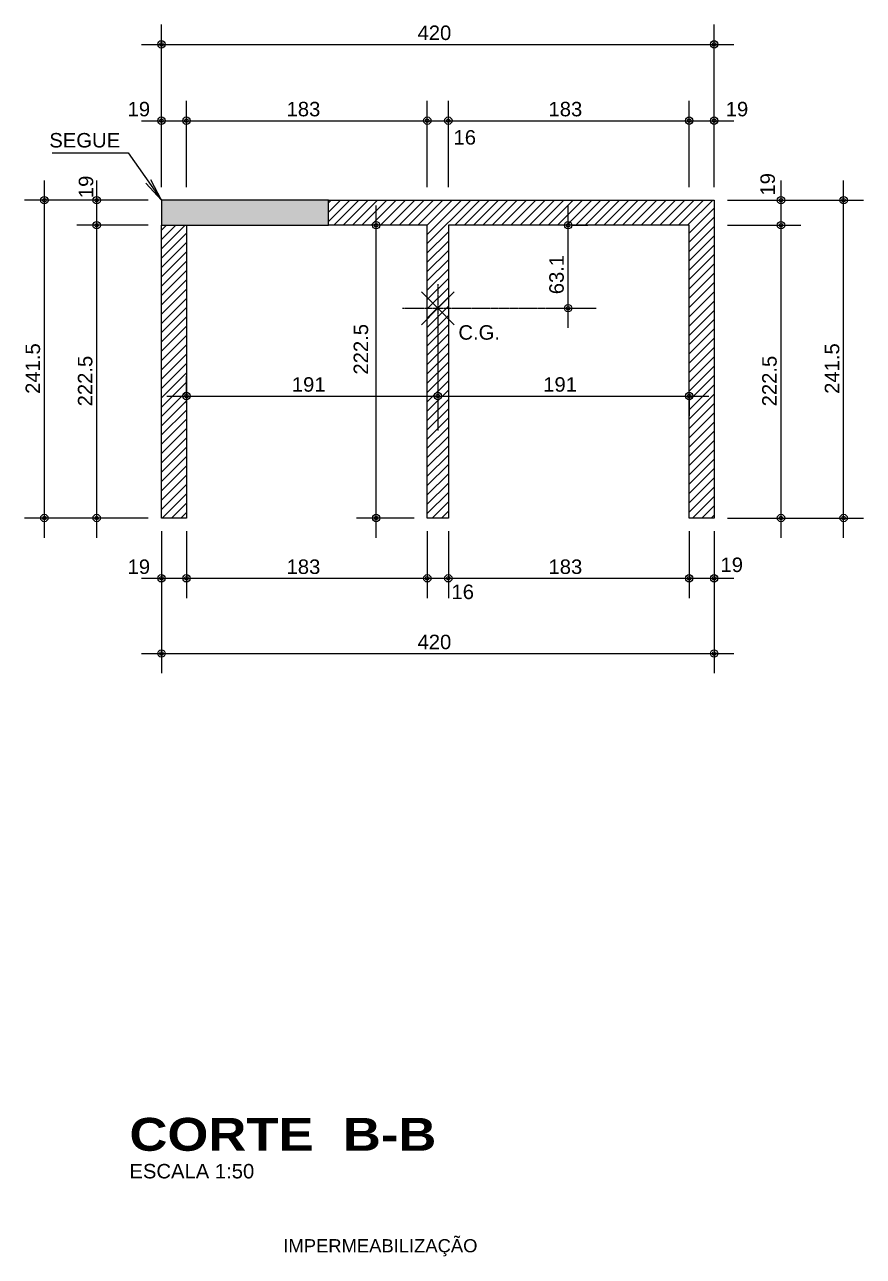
# Model space of a CAD drawing. Extents: x 0 to 5945, y 0 to 4205.
# Drawn here: x 2797 to 3435, y 1117 to 2054 of the extents above; entities that cross this region are included whole.
import ezdxf

# ---------------------------------------------------------------- set-up
doc = ezdxf.new("R2010")
doc.units = 0
doc.header["$MEASUREMENT"] = 0
doc.linetypes.add('ESTILO_TQS_0007', pattern=[2.1, 1.5, -0.2, 0.2, -0.2])
for name, color, linetype in [('MTH-COTAS7', 31, 'CONTINUOUS'), ('MTH-EIXO-217', 8, 'CONTINUOUS'), ('MTH-HACHURA-PILAR', 1, 'CONTINUOUS'), ('MTH-PILAR-MORRE', 5, 'CONTINUOUS'), ('MTH-PILAR-SEGUE', 5, 'CONTINUOUS'), ('MTH-SIMB_COTA', 3, 'CONTINUOUS'), ('MTH-SOMBRA25', 253, 'CONTINUOUS'), ('MTH-TXT', 4, 'CONTINUOUS'), ('MTH-TXT-NEGRITO', 5, 'CONTINUOUS'), ('MTH-TXT-NOTAS', 3, 'CONTINUOUS')]:
    doc.layers.add(name, color=color, linetype=linetype)
doc.styles.add('TQS_ARIAL', font='arial.ttf')
doc.styles.add('TQS_ARIAL_BLACK', font='ariblk.ttf')

msp = doc.modelspace()

# ---------------------------------------------------------------- linework, layer by layer
at = {"layer": 'MTH-COTAS7', "linetype": 'Continuous'}
for p, q in [((2901.332425, 1940.085875), (2901.332425, 2053.557582)), ((3321.332465, 1940.085912), (3321.332465, 2053.557582)), ((2886.332425, 2038.557582), (3336.332465, 2038.557582)), ((2901.332425, 1930.085875), (2901.332425, 1995.572528)), ((2920.332425, 1930.085875), (2920.332425, 1995.572528)), ((2920.332425, 1930.085875), (2920.332425, 1995.572528)), ((3103.332465, 1930.085912), (3103.332465, 1995.572528)), ((3103.332465, 1930.085912), (3103.332465, 1995.572528)), ((3119.332465, 1930.085912), (3119.332465, 1995.572528)), ((3119.332465, 1930.085912), (3119.332465, 1995.572528)), ((3302.332465, 1930.085912), (3302.332465, 1995.572528)), ((3302.332465, 1930.085912), (3302.332465, 1995.572528)), ((3321.332465, 1930.085912), (3321.332465, 1995.572528)), ((2886.332425, 1980.572528), (2935.332425, 1980.572528)), ((2905.332425, 1980.572528), (3118.332465, 1980.572528)), ((3088.332465, 1980.572528), (3134.332465, 1980.572528)), ((3104.332465, 1980.572528), (3317.332465, 1980.572528)), ((3287.332465, 1980.572528), (3336.332465, 1980.572528)), ((2812.429595, 1663.585921), (2812.429595, 1935.085875)), ((2852.172161, 1886.085875), (2852.172161, 1935.085875)), ((3372.083099, 1886.085915), (3372.083099, 1935.085912)), ((3419.643874, 1663.585921), (3419.643874, 1935.085912)), ((2881.332425, 1920.085875), (2797.429595, 1920.085875)), ((2891.332425, 1920.085875), (2837.172161, 1920.085875)), ((3331.332465, 1920.085912), (3387.083099, 1920.085912)), ((3341.332465, 1920.085912), (3434.643874, 1920.085912)), ((2852.172161, 1663.585921), (2852.172161, 1916.085875)), ((3064.469834, 1663.585884), (3064.469834, 1916.085882)), ((3210.311002, 1823.027179), (3210.311002, 1916.085878)), ((3372.083099, 1663.585921), (3372.083099, 1916.085915)), ((2891.332425, 1901.085875), (2837.172161, 1901.085875)), ((2891.332425, 1901.085875), (2837.172161, 1901.085875)), ((3093.332425, 1901.085882), (3049.469834, 1901.085882)), ((3213.77472, 1901.085878), (3225.311002, 1901.085878)), ((3331.332465, 1901.085915), (3387.083099, 1901.085915)), ((3331.332465, 1901.085915), (3387.083099, 1901.085915)), ((3111.33248, 1838.027179), (3098.83248, 1850.527179)), ((3111.33248, 1838.027179), (3123.83248, 1850.527179)), ((3111.33248, 1838.027179), (3098.83248, 1825.527179)), ((3111.33248, 1838.027179), (3123.83248, 1825.527179)), ((3193.5531, 1838.027179), (3225.311002, 1838.027179)), ((2920.332425, 1765.886004), (2920.332425, 1786.287548)), ((3111.33248, 1779.178945), (3111.33248, 1756.287548)), ((2905.332425, 1771.287548), (3126.33248, 1771.287548)), ((3096.33248, 1771.287548), (3317.332425, 1771.287548)), ((3111.33248, 1772.612777), (3111.33248, 1756.287548)), ((3302.332425, 1772.94277), (3302.332425, 1756.287548)), ((2881.332425, 1678.585921), (2797.429595, 1678.585921)), ((2891.332425, 1678.585921), (2837.172161, 1678.585921)), ((3093.332425, 1678.585884), (3049.469834, 1678.585884)), ((3331.332465, 1678.585921), (3387.083099, 1678.585921)), ((3341.332465, 1678.585921), (3434.643874, 1678.585921)), ((2901.332425, 1668.585921), (2901.332425, 1617.769302)), ((2920.332425, 1668.585921), (2920.332425, 1617.769302)), ((2920.332425, 1668.585921), (2920.332425, 1617.769302)), ((3103.332465, 1668.585921), (3103.332465, 1617.769302)), ((3103.332465, 1668.585921), (3103.332465, 1617.769302)), ((3119.332465, 1668.585921), (3119.332465, 1617.769302)), ((3119.332465, 1668.585921), (3119.332465, 1617.769302)), ((3302.332465, 1668.585921), (3302.332465, 1617.769302)), ((3302.332465, 1668.585921), (3302.332465, 1617.769302)), ((3321.332465, 1668.585921), (3321.332465, 1617.769302)), ((2901.332425, 1658.585921), (2901.332425, 1560.601312)), ((3321.332465, 1658.585921), (3321.332465, 1560.601312)), ((2886.332425, 1632.769302), (2935.332425, 1632.769302)), ((2905.332425, 1632.769302), (3118.332465, 1632.769302)), ((3088.332465, 1632.769302), (3134.332465, 1632.769302)), ((3104.332465, 1632.769302), (3317.332465, 1632.769302)), ((3287.332465, 1632.769302), (3336.332465, 1632.769302)), ((2886.332425, 1575.601312), (3336.332465, 1575.601312))]:
    msp.add_line(p, q, dxfattribs=at)
msp.add_lwpolyline([(2818.293835, 1956.191789), (2876.103914, 1956.191789), (2901.332425, 1920.085875), (2889.522349, 1932.999902), (2901.332425, 1920.085875), (2893.267164, 1935.61654)], dxfattribs=at)
at = {"layer": 'MTH-EIXO-217', "linetype": 'ESTILO_TQS_0007'}
for p, q in [((3111.33248, 1856.322998), (3111.33248, 1745.009404)), ((3084.479952, 1838.027179), (3231.639921, 1838.027179))]:
    msp.add_line(p, q, dxfattribs=at)
at = {"layer": 'MTH-HACHURA-PILAR', "linetype": 'Continuous'}
for p, q in [((3028.332427, 1904.032645), (3044.385695, 1920.085912)), ((3028.332427, 1911.103713), (3037.314627, 1920.085912)), ((3028.332427, 1918.17478), (3030.243559, 1920.085912)), ((3032.456769, 1901.085919), (3051.456762, 1920.085912)), ((3039.527837, 1901.085919), (3058.52783, 1920.085912)), ((3046.598905, 1901.085919), (3065.598898, 1920.085912)), ((3053.669973, 1901.085919), (3072.669966, 1920.085912)), ((3060.741041, 1901.085919), (3079.741034, 1920.085912)), ((3067.812108, 1901.085919), (3086.812101, 1920.085912)), ((3074.883176, 1901.085919), (3093.883169, 1920.085912)), ((3081.954244, 1901.085919), (3100.954237, 1920.085912)), ((3089.025312, 1901.085919), (3108.025305, 1920.085912)), ((3096.09638, 1901.085919), (3115.096373, 1920.085912)), ((3103.167447, 1901.085919), (3122.16744, 1920.085912)), ((3103.332465, 1887.108802), (3136.309576, 1920.085912)), ((3103.332465, 1894.17987), (3129.238508, 1920.085912)), ((3124.380647, 1901.085915), (3143.380644, 1920.085912)), ((3131.451715, 1901.085915), (3150.451712, 1920.085912)), ((3138.522783, 1901.085915), (3157.52278, 1920.085912)), ((3145.59385, 1901.085915), (3164.593847, 1920.085912)), ((3152.664918, 1901.085915), (3171.664915, 1920.085912)), ((3159.735986, 1901.085915), (3178.735983, 1920.085912)), ((3166.807054, 1901.085915), (3185.807051, 1920.085912)), ((3173.878122, 1901.085915), (3192.878119, 1920.085912)), ((3180.949189, 1901.085915), (3199.949186, 1920.085912)), ((3188.020257, 1901.085915), (3207.020254, 1920.085912)), ((3195.091325, 1901.085915), (3214.091322, 1920.085912)), ((3202.162393, 1901.085915), (3221.16239, 1920.085912)), ((3209.233461, 1901.085915), (3228.233458, 1920.085912)), ((3216.304528, 1901.085915), (3235.304525, 1920.085912)), ((3223.375596, 1901.085915), (3242.375593, 1920.085912)), ((3230.446664, 1901.085915), (3249.446661, 1920.085912)), ((3237.517732, 1901.085915), (3256.517729, 1920.085912)), ((3244.5888, 1901.085915), (3263.588797, 1920.085912)), ((3251.659868, 1901.085915), (3270.659865, 1920.085912)), ((3258.730935, 1901.085915), (3277.730932, 1920.085912)), ((3265.802003, 1901.085915), (3284.802, 1920.085912)), ((3272.873071, 1901.085915), (3291.873068, 1920.085912)), ((3279.944139, 1901.085915), (3298.944136, 1920.085912)), ((3287.015207, 1901.085915), (3306.015204, 1920.085912)), ((3294.086274, 1901.085915), (3313.086271, 1920.085912)), ((3301.157342, 1901.085915), (3320.157339, 1920.085912)), ((3302.332465, 1895.189971), (3321.332465, 1914.189971)), ((2901.332425, 1883.09866), (2919.31964, 1901.085875)), ((2901.332425, 1890.169728), (2912.248572, 1901.085875)), ((2901.332425, 1897.240796), (2905.177504, 1901.085875)), ((3302.332465, 1888.118903), (3321.332465, 1907.118903)), ((2901.332425, 1876.027593), (2920.332425, 1895.027593)), ((3103.332465, 1880.037734), (3119.332465, 1896.037734)), ((3302.332465, 1881.047835), (3321.332465, 1900.047835)), ((3302.332465, 1873.976767), (3321.332465, 1892.976767)), ((2901.332425, 1868.956525), (2920.332425, 1887.956525)), ((3103.332465, 1872.966666), (3119.332465, 1888.966666)), ((3103.332465, 1865.895598), (3119.332465, 1881.895598)), ((3302.332465, 1866.9057), (3321.332465, 1885.9057)), ((2901.332425, 1861.885457), (2920.332425, 1880.885457)), ((2901.332425, 1854.814389), (2920.332425, 1873.814389)), ((3103.332465, 1858.824531), (3119.332465, 1874.824531)), ((3302.332465, 1859.834632), (3321.332465, 1878.834632)), ((2901.332425, 1847.743321), (2920.332425, 1866.743321)), ((3103.332465, 1851.753463), (3119.332465, 1867.753463)), ((3302.332465, 1852.763564), (3321.332465, 1871.763564)), ((3302.332465, 1845.692496), (3321.332465, 1864.692496)), ((2901.332425, 1840.672254), (2920.332425, 1859.672254)), ((3103.332465, 1844.682395), (3119.332465, 1860.682395)), ((3103.332465, 1837.611327), (3119.332465, 1853.611327)), ((3302.332465, 1838.621428), (3321.332465, 1857.621428)), ((2901.332425, 1833.601186), (2920.332425, 1852.601186)), ((2901.332425, 1826.530118), (2920.332425, 1845.530118)), ((3103.332465, 1830.540259), (3119.332465, 1846.540259)), ((3302.332465, 1831.550361), (3321.332465, 1850.550361)), ((2901.332425, 1819.45905), (2920.332425, 1838.45905)), ((3103.332465, 1823.469191), (3119.332465, 1839.469191)), ((3302.332465, 1824.479293), (3321.332465, 1843.479293)), ((3302.332465, 1817.408225), (3321.332465, 1836.408225)), ((2901.332425, 1812.387982), (2920.332425, 1831.387982)), ((3103.332465, 1816.398124), (3119.332465, 1832.398124)), ((3302.332465, 1810.337157), (3321.332465, 1829.337157)), ((2901.332425, 1805.316915), (2920.332425, 1824.316915)), ((2901.332425, 1798.245847), (2920.332425, 1817.245847)), ((3103.332465, 1809.327056), (3119.332465, 1825.327056)), ((3103.332465, 1802.255988), (3119.332465, 1818.255988)), ((3302.332465, 1803.266089), (3321.332465, 1822.266089)), ((2901.332425, 1791.174779), (2920.332425, 1810.174779)), ((3103.332465, 1795.18492), (3119.332465, 1811.18492)), ((3302.332465, 1796.195021), (3321.332465, 1815.195021)), ((3302.332465, 1789.123954), (3321.332465, 1808.123954)), ((2901.332425, 1784.103711), (2920.332425, 1803.103711)), ((3103.332465, 1788.113852), (3119.332465, 1804.113852)), ((3302.332465, 1782.052886), (3321.332465, 1801.052886)), ((2901.332425, 1777.032643), (2920.332425, 1796.032643)), ((2901.332425, 1769.961575), (2920.332425, 1788.961575)), ((3103.332465, 1781.042785), (3119.332465, 1797.042785)), ((3103.332465, 1773.971717), (3119.332465, 1789.971717)), ((3302.332465, 1774.981818), (3321.332465, 1793.981818)), ((2901.332425, 1762.890508), (2920.332425, 1781.890508)), ((3103.332465, 1766.900649), (3119.332465, 1782.900649)), ((3302.332465, 1767.91075), (3321.332465, 1786.91075)), ((3302.332465, 1760.839682), (3321.332465, 1779.839682)), ((2901.332425, 1755.81944), (2920.332425, 1774.81944)), ((3103.332465, 1759.829581), (3119.332465, 1775.829581)), ((3302.332465, 1753.768615), (3321.332465, 1772.768615)), ((2901.332425, 1748.748372), (2920.332425, 1767.748372)), ((2901.332425, 1741.677304), (2920.332425, 1760.677304)), ((3103.332465, 1752.758513), (3119.332465, 1768.758513)), ((3103.332465, 1745.687446), (3119.332465, 1761.687446)), ((3302.332465, 1746.697547), (3321.332465, 1765.697547)), ((2901.332425, 1734.606236), (2920.332425, 1753.606236)), ((3103.332465, 1738.616378), (3119.332465, 1754.616378)), ((3302.332465, 1739.626479), (3321.332465, 1758.626479)), ((3302.332465, 1732.555411), (3321.332465, 1751.555411)), ((2901.332425, 1727.535169), (2920.332425, 1746.535169)), ((3103.332465, 1731.54531), (3119.332465, 1747.54531)), ((3302.332465, 1725.484343), (3321.332465, 1744.484343)), ((2901.332425, 1720.464101), (2920.332425, 1739.464101)), ((2901.332425, 1713.393033), (2920.332425, 1732.393033)), ((3103.332465, 1724.474242), (3119.332465, 1740.474242)), ((3103.332465, 1717.403174), (3119.332465, 1733.403174)), ((3302.332465, 1718.413276), (3321.332465, 1737.413276)), ((2901.332425, 1706.321965), (2920.332425, 1725.321965)), ((3103.332465, 1710.332106), (3119.332465, 1726.332106)), ((3302.332465, 1711.342208), (3321.332465, 1730.342208)), ((3302.332465, 1704.27114), (3321.332465, 1723.27114)), ((2901.332425, 1699.250897), (2920.332425, 1718.250897)), ((3103.332465, 1703.261039), (3119.332465, 1719.261039)), ((3302.332465, 1697.200072), (3321.332465, 1716.200072)), ((2901.332425, 1692.17983), (2920.332425, 1711.17983)), ((2901.332425, 1685.108762), (2920.332425, 1704.108762)), ((3103.332465, 1696.189971), (3119.332465, 1712.189971)), ((3103.332465, 1689.118903), (3119.332465, 1705.118903)), ((3302.332465, 1690.129004), (3321.332465, 1709.129004)), ((2901.880653, 1678.585921), (2920.332425, 1697.037694)), ((3103.332465, 1682.047835), (3119.332465, 1698.047835)), ((3302.332465, 1683.057936), (3321.332465, 1702.057936)), ((3304.931518, 1678.585921), (3321.332465, 1694.986869)), ((2908.951721, 1678.585921), (2920.332425, 1689.966626)), ((3106.941619, 1678.585921), (3119.332465, 1690.976767)), ((3312.002586, 1678.585921), (3321.332465, 1687.915801)), ((2916.022789, 1678.585921), (2920.332425, 1682.895558)), ((3114.012687, 1678.585921), (3119.332465, 1683.9057)), ((3319.073654, 1678.585921), (3321.332465, 1680.844733))]:
    msp.add_line(p, q, dxfattribs=at)
at = {"layer": 'MTH-PILAR-MORRE', "linetype": 'Continuous'}
for points in [[(3028.332427, 1920.085912), (3321.332465, 1920.085912), (3321.332465, 1678.585921), (3302.332465, 1678.585921), (3302.332465, 1901.085915), (3119.332465, 1901.085915), (3119.332465, 1678.585921), (3103.332465, 1678.585921), (3103.332465, 1901.085919), (3028.332427, 1901.085919), (3028.332427, 1920.085875)], [(2901.332425, 1901.085875), (2920.332425, 1901.085875), (2920.332425, 1678.585921), (2901.332425, 1678.585921), (2901.332425, 1901.085875)]]:
    msp.add_lwpolyline(points, dxfattribs=at)
at = {"layer": 'MTH-PILAR-SEGUE', "linetype": 'Continuous'}
msp.add_lwpolyline([(3028.332427, 1901.085875), (3028.332427, 1920.085875), (2901.332425, 1920.085875), (2901.332425, 1901.085875), (3028.332427, 1901.085875)], dxfattribs=at)
at = {"layer": 'MTH-SIMB_COTA', "linetype": 'Continuous'}
for centre, radius in [((2901.332425, 2038.557582), 2.8), ((3321.332465, 2038.557582), 2.8), ((2901.332425, 2038.557582), 1.4), ((3321.332465, 2038.557582), 1.4), ((2901.332425, 1980.572528), 2.8), ((2901.332425, 1980.572528), 1.4), ((2920.332425, 1980.572528), 2.8), ((2920.332425, 1980.572528), 2.8), ((2920.332425, 1980.572528), 1.4), ((2920.332425, 1980.572528), 1.4), ((3103.332465, 1980.572528), 2.8), ((3103.332465, 1980.572528), 2.8), ((3103.332465, 1980.572528), 1.4), ((3103.332465, 1980.572528), 1.4), ((3119.332465, 1980.572528), 2.8), ((3119.332465, 1980.572528), 2.8), ((3119.332465, 1980.572528), 1.4), ((3119.332465, 1980.572528), 1.4), ((3302.332465, 1980.572528), 2.8), ((3302.332465, 1980.572528), 2.8), ((3302.332465, 1980.572528), 1.4), ((3302.332465, 1980.572528), 1.4), ((3321.332465, 1980.572528), 2.8), ((3321.332465, 1980.572528), 1.4), ((2812.429595, 1920.085875), 2.8), ((2812.429595, 1920.085875), 1.4), ((2852.172161, 1920.085875), 2.8), ((2852.172161, 1920.085875), 1.4), ((3372.083099, 1920.085912), 2.8), ((3372.083099, 1920.085912), 1.4), ((3419.643874, 1920.085912), 2.8), ((3419.643874, 1920.085912), 1.4), ((2852.172161, 1901.085875), 2.8), ((2852.172161, 1901.085875), 2.8), ((2852.172161, 1901.085875), 1.4), ((2852.172161, 1901.085875), 1.4), ((3064.469834, 1901.085882), 2.8), ((3064.469834, 1901.085882), 1.4), ((3210.311002, 1901.085878), 2.8), ((3210.311002, 1901.085878), 1.4), ((3372.083099, 1901.085915), 2.8), ((3372.083099, 1901.085915), 2.8), ((3372.083099, 1901.085915), 1.4), ((3372.083099, 1901.085915), 1.4), ((3210.311002, 1838.027179), 2.8), ((3210.311002, 1838.027179), 1.4), ((2920.332425, 1771.287548), 2.8), ((2920.332425, 1771.287548), 1.4), ((3111.33248, 1771.287548), 2.8), ((3111.33248, 1771.287548), 2.8), ((3111.33248, 1771.287548), 1.4), ((3111.33248, 1771.287548), 1.4), ((3302.332425, 1771.287548), 2.8), ((3302.332425, 1771.287548), 1.4), ((2812.429595, 1678.585921), 2.8), ((2812.429595, 1678.585921), 1.4), ((2852.172161, 1678.585921), 2.8), ((2852.172161, 1678.585921), 1.4), ((3064.469834, 1678.585884), 2.8), ((3064.469834, 1678.585884), 1.4), ((3372.083099, 1678.585921), 2.8), ((3372.083099, 1678.585921), 1.4), ((3419.643874, 1678.585921), 2.8), ((3419.643874, 1678.585921), 1.4), ((2901.332425, 1632.769302), 2.8), ((2901.332425, 1632.769302), 1.4), ((2920.332425, 1632.769302), 2.8), ((2920.332425, 1632.769302), 2.8), ((2920.332425, 1632.769302), 1.4), ((2920.332425, 1632.769302), 1.4), ((3103.332465, 1632.769302), 2.8), ((3103.332465, 1632.769302), 2.8), ((3103.332465, 1632.769302), 1.4), ((3103.332465, 1632.769302), 1.4), ((3119.332465, 1632.769302), 2.8), ((3119.332465, 1632.769302), 2.8), ((3119.332465, 1632.769302), 1.4), ((3119.332465, 1632.769302), 1.4), ((3302.332465, 1632.769302), 2.8), ((3302.332465, 1632.769302), 2.8), ((3302.332465, 1632.769302), 1.4), ((3302.332465, 1632.769302), 1.4), ((3321.332465, 1632.769302), 2.8), ((3321.332465, 1632.769302), 1.4), ((2901.332425, 1575.601312), 2.8), ((2901.332425, 1575.601312), 1.4), ((3321.332465, 1575.601312), 2.8), ((3321.332465, 1575.601312), 1.4)]:
    msp.add_circle(centre, radius, dxfattribs=at)
at = {"layer": 'MTH-SOMBRA25', "linetype": 'Continuous'}
for points in [[(3028.332427, 1901.085875), (3028.332427, 1920.085875), (2901.332425, 1920.085875)], [(3028.332427, 1901.085875), (2901.332425, 1920.085875), (2901.332425, 1901.085875)], [(3028.332427, 1901.085875), (2901.332425, 1901.085875), (3028.332427, 1901.085875)]]:
    msp.add_solid(points, dxfattribs=at)

# ---------------------------------------------------------------- texts
at = {"layer": 'MTH-COTAS7', "linetype": 'Continuous', "style": 'TQS_ARIAL'}
for s, p in [('420', (3095.932445, 2041.857582)), ('19', (2875.665762, 1983.872528)), ('183', (2996.432445, 1983.872528)), ('183', (3195.432465, 1983.872528)), ('19', (3330.090235, 1983.872528)), ('16', (3123.272025, 1962.372451)), ('191', (3000.432453, 1774.587548)), ('191', (3191.432453, 1774.587548)), ('19', (3326.104769, 1637.537786)), ('19', (2875.665762, 1636.069302)), ('183', (2996.432445, 1636.069302)), ('183', (3195.432465, 1636.069302)), ('16', (3121.720327, 1616.979008)), ('420', (3095.932445, 1578.901312))]:
    msp.add_text(s, height=11, dxfattribs=at).set_placement(p)
for s, p in [('19', (2849.523678, 1921.676952)), ('19', (3367.405562, 1923.633065)), ('63.1', (3207.011002, 1848.656528)), ('222.5', (3058.375401, 1787.600694)), ('241.5', (2809.129595, 1772.935898)), ('241.5', (3416.343874, 1772.935917)), ('222.5', (2848.872161, 1763.435898)), ('222.5', (3368.783099, 1763.435918))]:
    msp.add_text(s, height=11, rotation=90, dxfattribs=at).set_placement(p)
at = {"layer": 'MTH-TXT', "linetype": 'Continuous', "style": 'TQS_ARIAL'}
msp.add_text('IMPERMEABILIZAÇÃO', height=10, dxfattribs=at).set_placement((2993.987342, 1120.514376))
at = {"layer": 'MTH-TXT-NEGRITO', "linetype": 'Continuous', "style": 'TQS_ARIAL_BLACK'}
msp.add_text('CORTE  B-B', height=25, dxfattribs=at).set_placement((2877.053041, 1197.675705))
at = {"layer": 'MTH-TXT-NOTAS', "linetype": 'Continuous', "style": 'TQS_ARIAL'}
for s, p in [('SEGUE', (2816.182989, 1960.191789)), ('C.G.', (3126.969413, 1814.116423)), ('ESCALA 1:50', (2877.053041, 1176.675705))]:
    msp.add_text(s, height=11, dxfattribs=at).set_placement(p)

doc.saveas('drawing.dxf')
